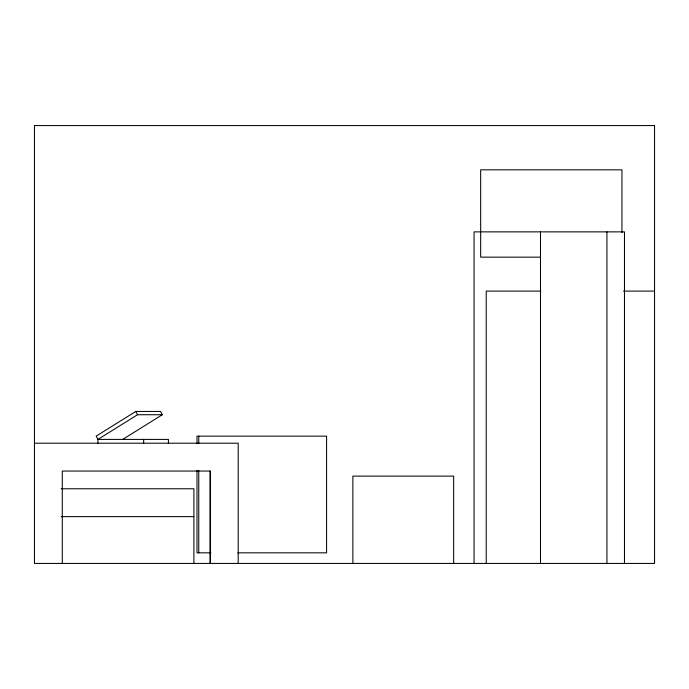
<?xml version="1.0" encoding="UTF-8"?>
<svg xmlns="http://www.w3.org/2000/svg" width="689" height="689" viewBox="0 0 689 689"><rect width="100%" height="100%" fill="white"/><g stroke="black" fill="none" stroke-linecap="round" stroke-linejoin="round"><path stroke-width="1.03" d="M122.694 439.41L162.294 414.735L160.537 411.445L135.776 411.445L96.176 436.128L97.933 439.41L97.933 443.208M162.294 414.735L137.542 414.735L97.933 439.41L168.426 439.41L168.426 443.208M540.598 257.152L480.664 257.152L480.664 169.83L621.952 169.83L621.952 232.658M540.908 291.094L486.236 291.094L486.236 563.43M623.459 291.094L654.55 291.094M34.45 443.208L238.196 443.208L238.196 563.43M61.2 488.768L193.902 488.768L193.902 563.43M61.2 516.612L193.902 516.612M210.963 552.828L197.002 552.828L197.002 470.406M237.817 552.828L326.577 552.828L326.577 436.146L197.002 436.146L197.002 443.638M135.776 411.445L137.542 414.735M624.475 563.43L624.475 231.866L474.058 231.866L474.058 563.43M606.931 231.866L606.931 563.43M540.495 231.866L540.495 563.43M453.646 563.43L453.646 476.116L352.871 476.116L352.871 563.43M210.412 563.43L210.412 471.052L62.294 471.052L62.294 563.43M210.059 471.052L210.059 563.43M198.768 436.146L198.768 443.638M198.768 470.406L198.768 552.828M143.665 439.41L143.665 443.208M654.55 125.57L34.45 125.57L34.45 563.43L654.55 563.43L654.55 125.57"/></g></svg>
